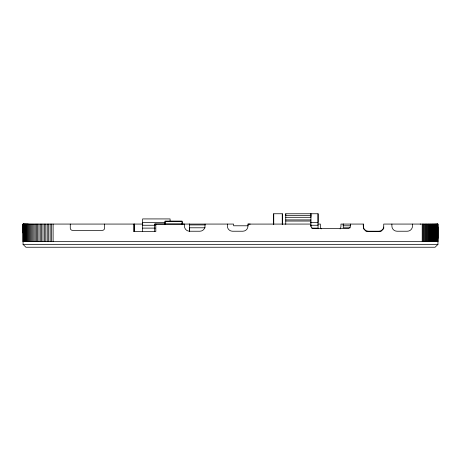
<?xml version="1.0" encoding="UTF-8"?>
<svg xmlns="http://www.w3.org/2000/svg" width="461" height="461" viewBox="0 0 461 461"><rect width="100%" height="100%" fill="white"/><g stroke="black" fill="none" stroke-linecap="round" stroke-linejoin="round"><path stroke-width="0.69" d="M340.085 228.915A5.152 5.152 0 0 0 340.95 226.057L340.95 224.069L363.412 224.069L363.412 228.65L366.276 231.508L380.867 231.508L383.725 228.644L383.725 224.069L437.95 224.069L437.95 244.388L435.086 247.246L25.914 247.246L23.056 244.388L23.056 224.069L28.207 224.069M23.09 241.524L23.09 224.069M23.2 241.524L23.2 224.069M23.378 241.524L23.378 224.069M23.632 241.524L23.632 224.069M23.955 241.524L23.955 224.069M24.347 241.524L24.347 224.069M24.813 241.524L24.813 224.069M25.343 241.524L25.343 224.069M25.937 241.524L25.937 224.069M26.6 241.524L26.6 224.069M27.332 241.524L27.332 224.069M28.115 241.524L28.115 224.069M28.968 241.524L28.968 224.069M29.873 241.524L29.873 224.069M30.835 241.524L30.835 224.069M31.855 241.524L31.855 224.069M32.921 241.524L32.921 224.069M34.039 241.524L34.039 224.069M35.203 241.524L35.203 224.069M36.407 241.524L36.407 224.069M37.652 241.524L37.652 224.069M38.937 241.524L38.937 224.069M40.251 241.524L40.251 224.069M41.599 241.524L41.599 224.069M42.977 241.524L42.977 224.069M44.377 241.524L44.377 224.069M45.8 241.524L45.8 224.069M47.235 241.524L47.235 224.069M48.687 241.524L48.687 224.069M50.151 241.524L50.151 224.069M51.626 241.524L51.626 224.069M53.101 241.524L53.101 224.069M142.616 231.451L142.616 218.923L170.086 218.929L170.086 221.701M154.677 231.549L154.677 224.069L233.606 224.069L233.606 225.786L248.358 225.786M154.677 224.069L155.824 224.069L155.818 231.549L133.5 231.549L133.5 224.069M164.98 224.075L164.98 221.211L182.147 221.211L182.147 224.081M189.586 231.428L189.586 224.081L189.586 224.933L205.139 224.933M205.036 224.092L205.036 226.074A5.152 5.152 0 0 1 199.89 231.226L189.586 231.226A5.152 5.152 0 0 1 184.435 226.074L184.435 224.092L155.824 224.069M227.354 224.092L227.354 226.074A5.152 5.152 0 0 0 232.505 231.226L242.809 231.226A5.152 5.152 0 0 0 247.96 226.074L247.96 224.092L310.933 224.069M273.707 224.081L273.707 213.754M282.293 224.081L282.293 213.754L273.707 213.754L273.707 224.484M285.757 224.363L285.757 213.777L318.061 213.754L318.061 222.392L310.293 222.392M412.486 224.092L412.486 226.074A5.152 5.152 0 0 1 407.334 231.226L397.03 231.226A5.152 5.152 0 0 1 391.885 226.074L391.885 224.069M437.95 238.377L437.95 226.933M310.933 215.489L285.757 215.494L285.757 213.777M285.757 217.304L310.933 217.304L310.933 213.771L310.933 226.363M285.757 219.909L310.933 219.909M285.757 221.055L310.933 221.05M164.98 221.217L182.147 221.222M165.153 222.392L142.616 222.392L142.616 225.256L155.294 225.256M142.87 224.069L23.056 224.069L23.056 232.961M317.589 224.069L320.349 224.069L320.349 226.057A5.152 5.152 0 0 0 321.219 228.915M420.593 224.069L420.207 224.069M310.293 225.262L318.061 225.262M350.377 224.075L350.377 225.792L343.238 225.792L343.238 224.069L343.238 227.792L350.337 227.792M205.139 227.792L189.586 227.792L189.586 231.382M142.616 228.114L155.294 228.114M311.705 228.126L318.061 228.126M23.056 241.524L437.95 241.524M23.056 244.388L437.95 244.388M247.96 224.092L250.248 224.092M437.875 224.069L437.875 241.524M437.777 224.069L437.777 241.524M437.645 224.069L437.65 241.524M437.477 224.069L437.477 241.524M437.27 224.069L437.27 241.524M437.028 224.069L437.028 241.524M436.751 224.069L436.751 241.524M436.44 224.069L436.44 241.524M436.094 224.069L436.094 241.524M435.708 224.069L435.708 241.524M435.299 224.069L435.299 241.524M434.856 224.069L434.856 241.524M434.377 224.069L434.377 241.524M433.87 224.069L433.876 241.524M433.34 224.069L433.34 241.524M432.781 224.069L432.781 241.524M432.199 224.069L432.199 241.524M431.588 224.069L431.588 241.524M430.954 224.069L430.954 241.524M430.303 224.069L430.303 241.524M429.629 224.069L429.629 241.524M428.943 224.069L428.943 241.524M428.234 224.069L428.234 241.524M427.514 224.069L427.514 241.524M426.782 224.069L426.782 241.524M426.039 224.069L426.039 241.524M425.284 224.069L425.284 241.524M424.523 224.069L424.523 241.524M423.757 224.069L423.757 241.524M422.985 224.069L422.985 241.524M422.213 224.069L422.213 241.524M363.268 224.069L363.268 226.057A5.152 5.152 0 0 0 368.42 231.209L378.723 231.209A5.152 5.152 0 0 0 383.771 227.06M318.061 213.754L318.061 228.737M282.293 213.754L282.293 224.484M182.147 222.392L182.147 224.542M164.98 222.392L164.98 224.542M104.601 224.069L104.601 228.08A2.288 2.288 0 0 1 102.313 230.367L72.556 230.367A2.288 2.288 0 0 1 70.268 228.08L70.268 224.069M350.377 225.792A2.858 2.858 0 0 1 347.519 228.65L313.797 228.65A2.864 2.864 0 0 1 310.933 225.792M134.647 224.069L134.647 231.549L134.647 224.069"/></g></svg>
